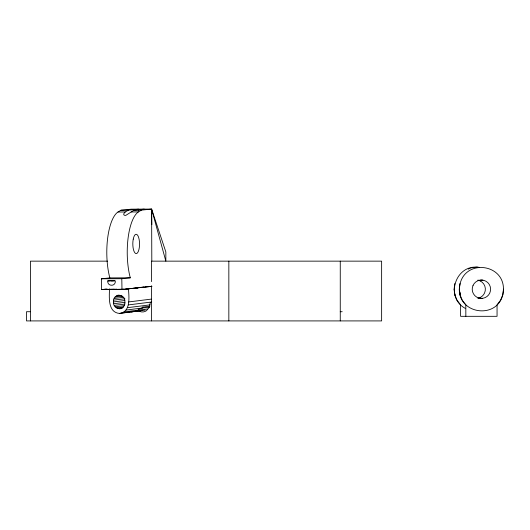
<?xml version="1.0" encoding="UTF-8"?>
<svg xmlns="http://www.w3.org/2000/svg" width="530" height="530" viewBox="0 0 530 530"><rect width="100%" height="100%" fill="white"/><g stroke="black" fill="none" stroke-linecap="round" stroke-linejoin="round"><path stroke-width="0.79" d="M138.443 210.244L138.542 209.145L128.346 210.205L120.979 210.218L117.978 212.007A41.678 14.568 89.8 0 0 109.856 277.906L101.369 278.793L101.535 289.585L121.98 289.493L137.396 287.883L126.087 289.022M113.506 301.934C112.532 293.229 125.67 293.335 124.881 301.934C125.855 310.64 112.711 310.54 113.506 301.934L124.762 300.53M109.518 288.936C109.246 297.038 107.742 312.316 119.369 313.422C131.009 312.289 128.982 296.893 128.472 288.936L126.1 288.936M502.765 294.925C509.741 262.847 460.941 256.341 459.318 289.135C458.848 314.277 496.709 319.385 502.765 294.925L503.5 289.135M465.181 308.327C444.372 297.091 456.032 263.012 479.398 267.511M459.318 289.228L460.053 283.51M454.819 283.51L454.084 289.228M138.496 310.746A9.54 8.036 -90 0 0 146.393 310.746L149.288 307.38L150.315 302.524M502.758 294.852L500.565 300.185L497.06 304.77L497.054 316.317L460.61 316.317L460.61 304.823L457.065 300.265L454.846 294.945L454.283 290.751M142.332 308.016L142.915 307.082L149.957 306.201M128.346 210.205C126.73 211.231 123.477 212.344 123.702 214.763L124.934 215.471L125.961 215.286L134.037 210.178L144.233 209.118M131.102 211.947L138.416 211.914L141.417 210.125L151.607 209.085L165.844 251.949L165.844 261.144L151.607 209.085L131.162 209.178L120.979 210.218M468.195 269.121L470.481 268.173M142.915 307.082L142.126 307.38L142.179 308.036L138.569 309.281L138.31 310.103L134.911 311.395L131.394 311.918M471.236 267.855L476.954 267.087L479.405 267.405M143.816 287.002L136.634 287.896L151.997 286.346L121.98 289.493L121.807 278.707L130.294 277.813A41.678 14.568 89.8 0 1 138.416 211.914M145.412 286.81L147.804 286.511M117.62 295.283L119.21 295.084M116.262 295.972L121.158 295.356M115.096 297.065L122.331 296.157M114.215 298.489L123.861 297.284M113.672 300.152L124.928 298.748M113.731 303.716L124.981 302.312M128.671 301.934L151.182 299.125M114.321 305.379L124.775 304.074M128.393 304.909L151.706 301.994M115.249 306.81L124.093 305.704M116.441 307.904L123.675 306.996M117.826 308.592L122.649 307.99M119.296 308.824L121.708 308.526M127.485 307.678L150.07 304.869M126.021 310.057L149.374 307.135M124.086 311.878L147.479 308.957M121.814 313.025L145.16 310.11M119.369 313.422L142.676 310.507M114.235 289.108L101.535 289.585L106.404 289.075M107.729 280.926L115.315 280.926C115.957 286.73 107.193 286.67 107.729 280.926L110.989 280.602M111.525 280.926L114.778 280.602M116.58 289.135L111.757 289.539L123.695 289.108M101.535 289.585L107.285 289.128M134.037 210.178L141.417 210.125M117.978 212.007L125.272 211.973M109.856 277.906L130.294 277.813M101.369 278.793L121.807 278.707M107.577 261.144L30.435 261.144L30.435 320.915M30.448 311.719L26.5 311.719L26.5 320.915L381.633 320.915L381.633 261.144L151.607 261.144L151.607 281.615M340.26 311.719L342.181 311.719M480.584 280.059L482.982 280.158M479.842 298.277L482.24 298.377M459.517 290.751L460.08 294.945L462.299 300.265L465.817 304.836L465.843 316.317M459.318 289.195L460.08 294.945L459.676 291.851L459.874 293.395M454.084 289.195L454.846 294.945L454.442 291.851L454.641 293.395M151.845 224.634L151.607 209.085L151.812 261.144M340.26 261.144L340.26 320.915M228.841 261.144L228.841 320.915M151.607 285.703L151.607 320.915M480.173 297.847A9.196 9.196 0 0 1 478.623 298.271M478.57 280.158A9.196 9.196 0 0 1 480.862 280.873M477.795 298.271A9.196 9.196 0 0 0 484.519 293.077L485.235 290.784A9.196 9.196 0 0 0 477.742 280.158M473.065 285.359L472.349 287.651A9.196 9.196 0 0 0 489.753 293.077L490.469 290.784A9.196 9.196 0 0 0 473.065 285.359M133.249 239.116A9.653 3.359 89.8 0 0 136.203 253.598A9.653 3.359 89.8 0 0 139.072 239.116A9.653 3.359 89.8 0 0 133.249 239.116"/></g></svg>
